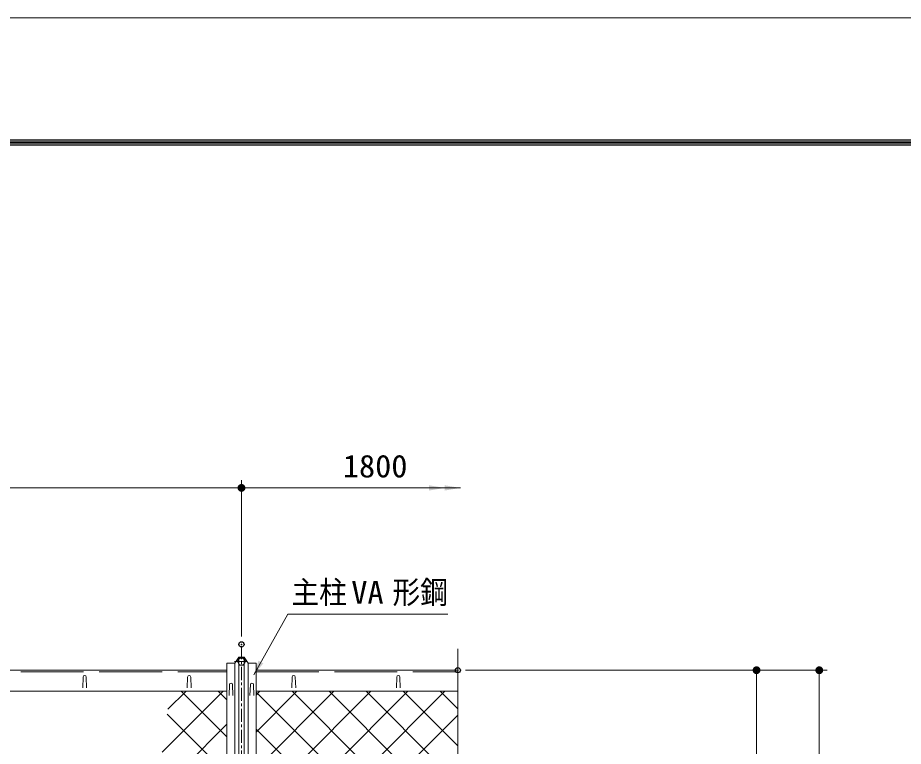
# Model space of a CAD drawing. Units: millimetres, scale not verified. Extents: x -4455 to 4455, y -3150 to 3150.
# Drawn here: x -1945 to -251, y 1757 to 3150 of the extents above; entities that cross this region are included whole.
import ezdxf
from ezdxf.enums import TextEntityAlignment as Align

# ---------------------------------------------------------------- set-up
doc = ezdxf.new("R2010")
doc.units = ezdxf.units.MM
doc.header["$LTSCALE"] = 20
doc.header["$PDMODE"] = 32
doc.header["$PDSIZE"] = 10
doc.linetypes.add('DASHED', pattern=[7.5, 6, -1.5])
doc.linetypes.add('USER1', pattern=[2, 1.25, -0.25, 0.25, -0.25])
for name, color, linetype, lineweight in [('0-0_6文字', 3, 'Continuous', 18), ('0-3_5寸法', 1, 'Continuous', 18), ('0-4_SUNPOU', 1, 'Continuous', 18), ('0-6_1部材', 3, 'Continuous', 18), ('0-8_中心線', 1, 'USER1', 18), ('0-9_8部品', 7, 'Continuous', 18), ('0-B_2網', 4, 'Continuous', 18), ('0-E_D-TTL', 7, 'Continuous', 18)]:
    doc.layers.add(name, color=color, linetype=linetype, lineweight=lineweight)
doc.layers.add('0-5_DEFPOINTS', color=7, linetype='Continuous')
doc.styles.add('ＭＳ ゴシック', font='')
doc.styles.get('ＭＳ ゴシック').set_extended_font_data('MS Gothic')

# ---------------------------------------------------------------- blocks, each defined once
blk = doc.blocks.new('M1')
at = {"layer": '0-4_SUNPOU'}
blk.add_line((-5, 0), (-38.58, 0), dxfattribs=at)
for points in [[(0, 0), (-5, 0), (-4.96, 0.63)], [(0, 0), (-4.96, -0.63), (-5, 0)], [(0, 0), (-4.96, 0.63), (-4.84, 1.24)], [(0, 0), (-4.84, -1.24), (-4.96, -0.63)], [(0, 0), (-4.84, 1.24), (-4.65, 1.84)], [(0, 0), (-4.65, -1.84), (-4.84, -1.24)], [(0, 0), (-4.65, 1.84), (-4.38, 2.41)], [(0, 0), (-4.38, -2.41), (-4.65, -1.84)], [(0, 0), (-4.38, 2.41), (-4.05, 2.94)], [(0, 0), (-4.05, -2.94), (-4.38, -2.41)], [(0, 0), (-4.05, 2.94), (-3.64, 3.42)], [(0, 0), (-3.64, -3.42), (-4.05, -2.94)], [(0, 0), (-3.64, 3.42), (-3.19, 3.85)], [(0, 0), (-3.19, -3.85), (-3.64, -3.42)], [(0, 0), (-3.19, 3.85), (-2.68, 4.22)], [(0, 0), (-2.68, -4.22), (-3.19, -3.85)], [(0, 0), (-2.68, 4.22), (-2.13, 4.52)], [(0, 0), (-2.13, -4.52), (-2.68, -4.22)], [(0, 0), (-2.13, 4.52), (-1.55, 4.76)], [(0, 0), (-1.55, -4.76), (-2.13, -4.52)], [(0, 0), (-1.55, 4.76), (-0.94, 4.91)], [(0, 0), (-0.94, -4.91), (-1.55, -4.76)], [(0, 0), (-0.94, 4.91), (-0.31, 4.99)], [(0, 0), (-0.31, -4.99), (-0.94, -4.91)], [(0, 0), (-0.31, 4.99), (0.31, 4.99)], [(0, 0), (0.31, -4.99), (-0.31, -4.99)], [(0, 0), (0.31, 4.99), (0.94, 4.91)], [(0, 0), (0.94, 4.91), (1.55, 4.76)], [(0, 0), (1.55, 4.76), (2.13, 4.52)], [(0, 0), (2.13, 4.52), (2.68, 4.22)], [(0, 0), (2.68, 4.22), (3.19, 3.85)], [(0, 0), (3.19, 3.85), (3.64, 3.42)], [(0, 0), (3.64, 3.42), (4.05, 2.94)], [(0, 0), (4.05, 2.94), (4.38, 2.41)], [(0, 0), (4.38, 2.41), (4.65, 1.84)], [(0, 0), (4.65, 1.84), (4.84, 1.24)], [(0, 0), (4.84, 1.24), (4.96, 0.63)], [(0, 0), (4.96, 0.63), (5, 0)], [(0, 0), (0.94, -4.91), (0.31, -4.99)], [(0, 0), (1.55, -4.76), (0.94, -4.91)], [(0, 0), (2.13, -4.52), (1.55, -4.76)], [(0, 0), (2.68, -4.22), (2.13, -4.52)], [(0, 0), (3.19, -3.85), (2.68, -4.22)], [(0, 0), (3.64, -3.42), (3.19, -3.85)], [(0, 0), (4.05, -2.94), (3.64, -3.42)], [(0, 0), (4.38, -2.41), (4.05, -2.94)], [(0, 0), (4.65, -1.84), (4.38, -2.41)], [(0, 0), (4.84, -1.24), (4.65, -1.84)], [(0, 0), (4.96, -0.63), (4.84, -1.24)], [(0, 0), (5, 0), (4.96, -0.63)]]:
    blk.add_solid(points, dxfattribs=at)

msp = doc.modelspace()

# ---------------------------------------------------------------- linework, layer by layer
at = {"layer": '0-0_6文字', "color": 7}
msp.add_lwpolyline([(-1122.26, 2009.93), (-1428.12, 2009.93), (-1493.51, 1893.92)], dxfattribs=at)
msp.add_solid([(-1494.49, 1892.18), (-1484.3, 1920.87), (-1475.22, 1915.75)], dxfattribs=at)
at = {"layer": '0-3_5寸法'}
for p, q in [((-1516.86, 1967.11), (-1516.86, 2266.29)), ((-3316.86, 2251.29), (-1516.86, 2251.29)), ((-1512.44, 2251.29), (-1125.51, 2251.29)), ((-1184.06, 2251.29), (-1129.43, 2251.29)), ((-1117.46, 2251.29), (-1159.31, 2251.29)), ((-1152.52, 2251.29), (-1097.89, 2251.29)), ((-1088.16, 1902.69), (-516.59, 1902.69)), ((-1088.16, 1902.69), (-396.59, 1902.69)), ((-531.59, 1508.44), (-531.59, 1902.69)), ((-411.59, 1902.69), (-411.59, -351.56))]:
    msp.add_line(p, q, dxfattribs=at)
for points in [[(-1157.89, 2256.29), (-1157.89, 2246.29), (-1127.89, 2251.29)], [(-1127.89, 2256.29), (-1127.89, 2246.29), (-1097.89, 2251.29)]]:
    msp.add_solid(points, dxfattribs=at)
at = {"layer": '0-5_DEFPOINTS'}
for p in [(-1516.86, 2251.29), (-1516.86, 1952.11), (-1103.16, 1902.69), (-531.59, 1902.69)]:
    msp.add_point(p, dxfattribs=at)
at = {"layer": '0-6_1部材', "color": 4}
msp.add_line((-1103.16, 1943.89), (-1103.16, 603.9), dxfattribs=at)
at = {"layer": '0-6_1部材', "color": 7}
for p, q in [((-1544.86, 1916.28), (-1544.86, -651.56)), ((-1529.36, 1916.28), (-1544.86, 1916.28)), ((-1511.86, 1927.69), (-1504.36, 1916.28)), ((-1488.86, 1916.28), (-1504.36, 1916.28)), ((-1488.86, 1916.28), (-1488.86, -651.56)), ((-3288.86, 1902.69), (-1544.86, 1902.69)), ((-1488.86, 1902.69), (-1103.16, 1902.69)), ((-3288.86, 1862.69), (-1544.86, 1862.69)), ((-1488.86, 1862.69), (-1103.16, 1862.69))]:
    msp.add_line(p, q, dxfattribs=at)
at = {"layer": '0-6_1部材'}
for p, q in [((-1529.36, 1916.28), (-1529.36, -651.56)), ((-1521.86, 1927.69), (-1521.86, -651.56)), ((-1511.86, 1927.69), (-1511.86, -651.56)), ((-1504.36, 1916.28), (-1504.36, -651.56)), ((-1820.61, 1869.19), (-1819.86, 1889.69)), ((-1813.11, 1869.19), (-1813.86, 1889.69)), ((-1620.61, 1869.19), (-1619.86, 1889.69)), ((-1613.11, 1869.19), (-1613.86, 1889.69)), ((-1420.61, 1869.19), (-1419.86, 1889.69)), ((-1413.11, 1869.19), (-1413.86, 1889.69)), ((-1220.61, 1869.19), (-1219.86, 1889.69)), ((-1213.11, 1869.19), (-1213.86, 1889.69)), ((-1540.61, 1854.64), (-1539.86, 1875.14)), ((-1533.11, 1854.64), (-1533.86, 1875.14)), ((-1500.61, 1854.64), (-1499.86, 1875.14)), ((-1493.11, 1854.64), (-1493.86, 1875.14))]:
    msp.add_line(p, q, dxfattribs=at)
at = {"layer": '0-6_1部材', "color": 1, "linetype": 'DASHED'}
for p, q in [((-3288.86, 1899.69), (-1544.86, 1899.69)), ((-1488.86, 1899.69), (-1103.16, 1899.69))]:
    msp.add_line(p, q, dxfattribs=at)
at = {"layer": '0-6_1部材', "color": 7}
msp.add_lwpolyline([(-1511.86, 1927.69), (-1521.86, 1927.69), (-1529.36, 1916.28)], dxfattribs=at)
at = {"layer": '0-6_1部材'}
for centre in [(-1816.86, 1889.69), (-1616.86, 1889.69), (-1416.86, 1889.69), (-1216.86, 1889.69), (-1536.86, 1875.14), (-1496.86, 1875.14)]:
    msp.add_arc(centre, 3, 0, 180, dxfattribs=at)
at = {"layer": '0-8_中心線'}
msp.add_line((-1516.86, 1949), (-1516.86, -704.52), dxfattribs=at)
at = {"layer": '0-9_8部品', "color": 1, "linetype": 'USER1'}
msp.add_line((-1530.3, 1919.18), (-1503.41, 1919.18), dxfattribs=at)
at = {"layer": '0-9_8部品', "color": 3}
msp.add_lwpolyline([(-1509.02, 1919.18), (-1512.94, 1925.97), (-1520.78, 1925.97), (-1524.7, 1919.18), (-1520.78, 1912.4), (-1512.94, 1912.4)], close=True, dxfattribs=at)
msp.add_circle((-1516.86, 1919.18), 6.8, dxfattribs=at)
at = {"layer": '0-B_2網'}
for p, q in [((-1668.7, 1746.15), (-1552.17, 1862.69)), ((-1657.55, 1828.01), (-1622.88, 1862.69)), ((-1544.86, 1775.52), (-1632.03, 1862.69)), ((-1544.86, 1846.23), (-1561.32, 1862.69)), ((-1488.86, 1855.28), (-1481.46, 1862.69)), ((-1488.86, 1784.57), (-1410.75, 1862.69)), ((-1488.86, 1713.86), (-1340.04, 1862.69)), ((-1488.86, 1643.15), (-1269.32, 1862.69)), ((-1488.86, 1572.44), (-1198.61, 1862.69)), ((-1488.86, 1501.73), (-1127.9, 1862.69)), ((-1103.16, 1475.24), (-1488.86, 1860.94)), ((-1103.16, 1545.95), (-1419.9, 1862.69)), ((-1103.16, 1616.66), (-1349.19, 1862.69)), ((-1103.16, 1687.37), (-1278.48, 1862.69)), ((-1103.16, 1758.08), (-1207.76, 1862.69)), ((-1103.16, 1828.8), (-1137.05, 1862.69)), ((-1544.86, 1704.81), (-1658.81, 1818.76)), ((-1488.86, 1431.02), (-1103.16, 1816.72)), ((-1679.86, 1664.29), (-1544.86, 1799.28)), ((-1103.16, 1404.53), (-1488.86, 1790.23))]:
    msp.add_line(p, q, dxfattribs=at)
at = {"layer": '0-E_D-TTL', "color": 2}
msp.add_lwpolyline([(-4455.04, 3150.21), (4454.66, 3150.21), (4454.66, -3150.21), (-4455.04, -3150.21)], close=True, dxfattribs=at)
at = {"layer": '0-E_D-TTL'}
for points in [[(-4168.65, 2916.86), (4168.28, 2916.86), (4168.28, -2916.87), (-4168.65, -2916.87)], [(-4166, 2914.21), (4165.63, 2914.21), (4165.63, -2914.21), (-4166, -2914.21)], [(-4163.35, 2911.56), (4162.97, 2911.56), (4162.97, -2911.56), (-4163.35, -2911.56)], [(-4160.7, 2908.91), (4160.32, 2908.91), (4160.32, -2908.91), (-4160.7, -2908.91)], [(-4158.05, 2906.26), (4157.67, 2906.26), (4157.67, -2906.26), (-4158.05, -2906.26)]]:
    msp.add_lwpolyline(points, close=True, dxfattribs=at)

# ---------------------------------------------------------------- block references
at = {"layer": '0-3_5寸法', "xscale": 1.5, "yscale": 1.5}
msp.add_blockref('M1', (-1516.86, 2251.29), dxfattribs=at)
at = {"layer": '0-3_5寸法', "xscale": 1.5, "yscale": 1.5, "rotation": 90}
for p in [(-531.59, 1902.69), (-411.59, 1902.69)]:
    msp.add_blockref('M1', p, dxfattribs=at)

# ---------------------------------------------------------------- texts
at = {"layer": '0-0_6文字', "style": 'ＭＳ ゴシック', "width": 1.05}
msp.add_text('VA', height=43.26, dxfattribs=at).set_placement((-1306.81, 2016.82), align=Align.BOTTOM_LEFT)
at = {"layer": '0-3_5寸法', "color": 3, "style": 'ＭＳ ゴシック', "width": 1.05}
msp.add_text('1800', height=43.26, dxfattribs=at).set_placement((-1322.96, 2258.37), align=Align.BOTTOM_LEFT)
at = {"layer": '0-6_1部材', "style": 'ＭＳ ゴシック', "width": 0.9}
for s, p in [('主柱', (-1421.4, 2016.99)), ('形鋼', (-1228.18, 2016.99))]:
    msp.add_text(s, height=43.26, dxfattribs=at).set_placement(p, align=Align.BOTTOM_LEFT)

doc.saveas('drawing.dxf')
